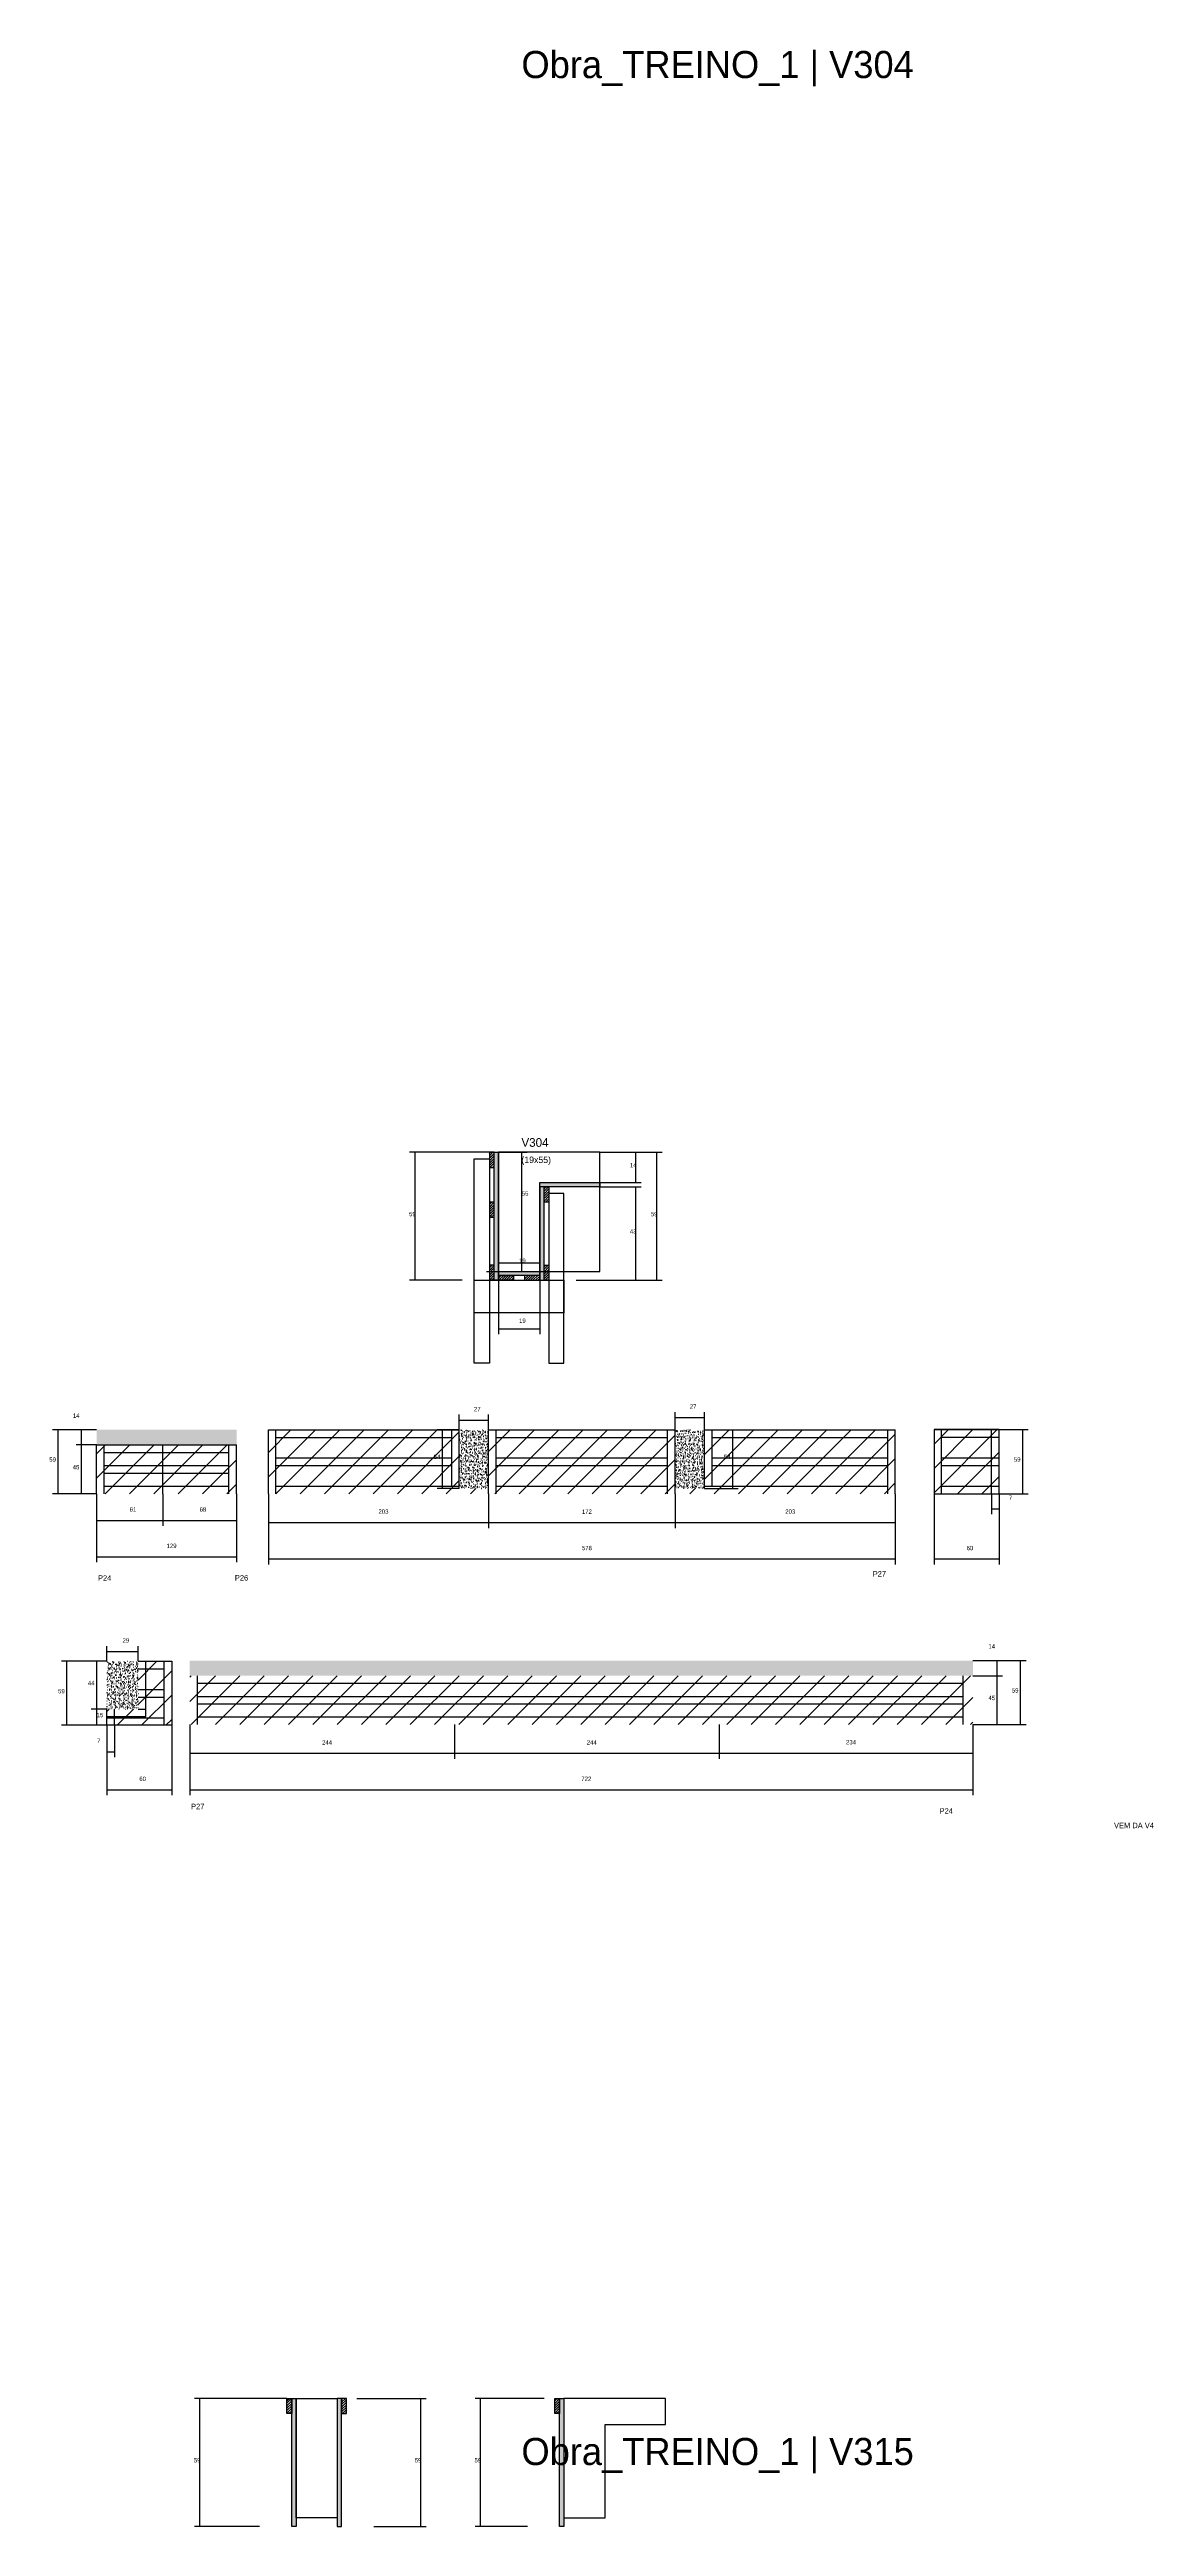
# Model space of a CAD drawing. Header units: metres. Extents: x -65046 to 21926, y -45195 to 1016.
# Drawn here: x 5965 to 6982, y -1267 to 1016 of the extents above; entities that cross this region are included whole.
import ezdxf

# ---------------------------------------------------------------- set-up
doc = ezdxf.new("R2010")
doc.units = ezdxf.units.M
for name, color, linetype in [('CONCRETO', 251, 'Continuous'), ('COTA', 241, 'Continuous'), ('Hachura', 253, 'Continuous'), ('LABEL_ID', 3, 'Continuous'), ('Madeira', 126, 'Continuous'), ('NOMENCLATURA', 7, 'Continuous'), ('Painéis', 200, 'Continuous'), ('REAPROVEITAMENTO', 251, 'Continuous'), ('SARR_2.2x7', 40, 'Continuous'), ('SARR_3.5x7', 81, 'Continuous'), ('Texto Seção', 7, 'Continuous')]:
    doc.layers.add(name, color=color, linetype=linetype)

msp = doc.modelspace()

# ---------------------------------------------------------------- hatches: boundary and pattern name
at = {"layer": 'COTA'}
h = msp.add_hatch(dxfattribs=at)
h.set_pattern_fill('AR-CONC', scale=0.03)
h.paths.add_polyline_path([(6137.3, -255.8), (6008.3, -255.8), (6008.3, -255.8), (6008.3, -269.8), (6008.3, -269.8), (6137.3, -269.8), (6137.3, -269.8), (6137.3, -255.8)])
h = msp.add_hatch(dxfattribs=at)
h.set_pattern_fill('AR-CONC', scale=0.03)
h.paths.add_polyline_path([(6369.7, -255.8), (6342.7, -255.8), (6342.7, -309.8), (6369.7, -309.8)])
h = msp.add_hatch(dxfattribs=at)
h.set_pattern_fill('AR-CONC', scale=0.03)
h.paths.add_polyline_path([(6568.7, -258), (6568.7, -255.8), (6541.7, -255.8), (6541.7, -309.8), (6568.7, -309.8)])
h = msp.add_hatch(dxfattribs=at)
h.set_pattern_fill('AR-CONC', scale=0.03)
h.paths.add_polyline_path([(6046.7, -469.2), (6017.7, -469.2), (6017.7, -513.2), (6046.7, -513.2)])
h = msp.add_hatch(dxfattribs=at)
h.set_pattern_fill('AR-CONC', scale=0.03)
h.paths.add_polyline_path([(6816.2, -468.5), (6816.2, -482.5), (6816.2, -482.5), (6094.2, -482.5), (6094.2, -482.5), (6094.2, -468.5), (6094.2, -468.5), (6816.2, -468.5)])
at = {"layer": 'Hachura'}
h = msp.add_hatch(dxfattribs=at)
h.set_pattern_fill('ANSI31', scale=0.5)
h.paths.add_polyline_path([(6370.4, -14), (6374.8, -14), (6374.8, -14), (6374.8, 0), (6374.8, 0), (6370.4, 0), (6370.4, 0), (6370.4, -14)])
h = msp.add_hatch(color=8, dxfattribs=at)
h.dxf.hatch_style = 1
h.paths.add_polyline_path([(6374.8, 0), (6378.8, 0), (6378.8, 0), (6378.8, -118), (6378.8, -118), (6374.8, -118), (6374.8, -118), (6374.8, 0)])
h = msp.add_hatch(color=8, dxfattribs=at)
h.dxf.hatch_style = 1
h.paths.add_polyline_path([(6416.8, -32), (6416.8, -28), (6416.8, -28), (6472.4, -28), (6472.4, -28), (6472.4, -32), (6472.4, -32), (6416.8, -32)])
h = msp.add_hatch(color=8, dxfattribs=at)
h.dxf.hatch_style = 1
h.paths.add_polyline_path([(6420.8, -32), (6416.8, -32), (6416.8, -32), (6416.8, -118), (6416.8, -118), (6420.8, -118), (6420.8, -118), (6420.8, -32)])
h = msp.add_hatch(dxfattribs=at)
h.set_pattern_fill('ANSI31', scale=0.5)
h.paths.add_polyline_path([(6425.2, -46), (6420.8, -46), (6420.8, -46), (6420.8, -32), (6420.8, -32), (6425.2, -32), (6425.2, -32), (6425.2, -46)])
h = msp.add_hatch(dxfattribs=at)
h.set_pattern_fill('ANSI31', scale=0.5)
h.paths.add_polyline_path([(6370.4, -59.9), (6374.8, -59.9), (6374.8, -59.9), (6374.8, -45.9), (6374.8, -45.9), (6370.4, -45.9), (6370.4, -45.9), (6370.4, -59.9)])
h = msp.add_hatch(dxfattribs=at)
h.set_pattern_fill('ANSI31', scale=0.5)
h.paths.add_polyline_path([(6370.4, -118), (6374.8, -118), (6374.8, -118), (6374.8, -104), (6374.8, -104), (6370.4, -104), (6370.4, -104), (6370.4, -118)])
h = msp.add_hatch(color=8, dxfattribs=at)
h.dxf.hatch_style = 1
h.paths.add_polyline_path([(6378.8, -113.6), (6378.8, -110), (6378.8, -110), (6416.8, -110), (6416.8, -110), (6416.8, -113.6), (6416.8, -113.6), (6378.8, -113.6)])
h = msp.add_hatch(dxfattribs=at)
h.set_pattern_fill('ANSI31', scale=0.5)
h.paths.add_polyline_path([(6378.8, -118), (6378.8, -113.6), (6378.8, -113.6), (6392.8, -113.6), (6392.8, -113.6), (6392.8, -118), (6392.8, -118), (6378.8, -118)])
h = msp.add_hatch(dxfattribs=at)
h.set_pattern_fill('ANSI31', scale=0.5)
h.paths.add_polyline_path([(6416.8, -118), (6416.8, -113.6), (6416.8, -113.6), (6402.8, -113.6), (6402.8, -113.6), (6402.8, -118), (6402.8, -118), (6416.8, -118)])
h = msp.add_hatch(dxfattribs=at)
h.set_pattern_fill('ANSI31', scale=0.5)
h.paths.add_polyline_path([(6425.2, -118), (6420.8, -118), (6420.8, -118), (6420.8, -104), (6420.8, -104), (6425.2, -104), (6425.2, -104), (6425.2, -118)])
h = msp.add_hatch(dxfattribs=at)
h.set_pattern_fill('ANSI31', scale=0.5)
h.paths.add_polyline_path([(6188.2, -1162.6), (6183.8, -1162.6), (6183.8, -1162.6), (6183.8, -1148.6), (6183.8, -1148.6), (6188.2, -1148.6), (6188.2, -1148.6), (6188.2, -1162.6)])
h = msp.add_hatch(color=8, dxfattribs=at)
h.dxf.hatch_style = 1
h.paths.add_polyline_path([(6188.2, -1148.6), (6192.2, -1148.6), (6192.2, -1148.6), (6192.2, -1266.6), (6192.2, -1266.6), (6188.2, -1266.6), (6188.2, -1266.6), (6188.2, -1148.6)])
h = msp.add_hatch(color=8, dxfattribs=at)
h.dxf.hatch_style = 1
h.paths.add_polyline_path([(6234.2, -1148.6), (6230.2, -1148.6), (6230.2, -1148.6), (6230.2, -1266.6), (6230.2, -1266.6), (6234.2, -1266.6), (6234.2, -1266.6), (6234.2, -1148.6)])
h = msp.add_hatch(dxfattribs=at)
h.set_pattern_fill('ANSI31', scale=0.5)
h.paths.add_polyline_path([(6234.2, -1162.6), (6238.6, -1162.6), (6238.6, -1162.6), (6238.6, -1148.6), (6238.6, -1148.6), (6234.2, -1148.6), (6234.2, -1148.6), (6234.2, -1162.6)])
h = msp.add_hatch(dxfattribs=at)
h.set_pattern_fill('ANSI31', scale=0.5)
h.paths.add_polyline_path([(6435.1, -1162.6), (6430.7, -1162.6), (6430.7, -1162.6), (6430.7, -1148.6), (6430.7, -1148.6), (6435.1, -1148.6), (6435.1, -1148.6), (6435.1, -1162.6)])
h = msp.add_hatch(color=8, dxfattribs=at)
h.dxf.hatch_style = 1
h.paths.add_polyline_path([(6435.1, -1148.6), (6439.1, -1148.6), (6439.1, -1148.6), (6439.1, -1266.6), (6439.1, -1266.6), (6435.1, -1266.6), (6435.1, -1266.6), (6435.1, -1148.6)])
at = {"layer": 'REAPROVEITAMENTO'}
h = msp.add_hatch(dxfattribs=at)
h.set_pattern_fill('ANSI31', scale=5)
h.paths.add_polyline_path([(6137.3, -314.8), (6137.3, -269.8), (6137.3, -269.8), (6008.3, -269.8), (6008.3, -269.8), (6008.3, -314.8), (6008.3, -314.8), (6137.3, -314.8)])
h = msp.add_hatch(dxfattribs=at)
h.set_pattern_fill('ANSI31', scale=5)
h.paths.add_polyline_path([(6369.7, -309.8), (6342.7, -309.8), (6342.7, -309.8), (6342.7, -255.8), (6342.7, -255.8), (6166.7, -255.8), (6166.7, -255.8), (6166.7, -314.8), (6166.7, -314.8), (6369.7, -314.8), (6369.7, -314.8), (6369.7, -309.8)])
h = msp.add_hatch(dxfattribs=at)
h.set_pattern_fill('ANSI31', scale=5)
h.paths.add_polyline_path([(6541.7, -314.8), (6541.7, -255.8), (6541.7, -255.8), (6369.7, -255.8), (6369.7, -255.8), (6369.7, -314.8), (6369.7, -314.8), (6541.7, -314.8)])
h = msp.add_hatch(dxfattribs=at)
h.set_pattern_fill('ANSI31', scale=5)
h.paths.add_polyline_path([(6568.7, -309.8), (6541.7, -309.8), (6541.7, -309.8), (6541.7, -314.8), (6541.7, -314.8), (6744.7, -314.8), (6744.7, -314.8), (6744.7, -255.8), (6744.7, -255.8), (6568.7, -255.8), (6568.7, -255.8), (6568.7, -309.8)])
h = msp.add_hatch(dxfattribs=at)
h.set_pattern_fill('ANSI31', scale=5)
h.paths.add_polyline_path([(6840.4, -314.7), (6840.4, -255.7), (6840.4, -255.7), (6780.4, -255.7), (6780.4, -255.7), (6780.4, -314.7), (6780.4, -314.7), (6840.4, -314.7)])
h = msp.add_hatch(dxfattribs=at)
h.set_pattern_fill('ANSI31', scale=5)
h.paths.add_polyline_path([(6046.7, -469.2), (6046.7, -513.2), (6046.7, -513.2), (6017.7, -513.2), (6017.7, -513.2), (6017.7, -528.2), (6017.7, -528.2), (6077.7, -528.2), (6077.7, -528.2), (6077.7, -469.2), (6077.7, -469.2), (6046.7, -469.2)])
h = msp.add_hatch(dxfattribs=at)
h.set_pattern_fill('ANSI31', scale=5)
h.paths.add_polyline_path([(6816.2, -527.5), (6816.2, -482.5), (6816.2, -482.5), (6094.2, -482.5), (6094.2, -482.5), (6094.2, -527.5), (6094.2, -527.5), (6816.2, -527.5)])

# ---------------------------------------------------------------- linework, layer by layer
at = {"layer": 'CONCRETO'}
for points in [[(6472.4, -28), (6472.4, 0), (6378.8, 0), (6378.8, -28), (6378.8, -28), (6378.8, -110), (6416.8, -110), (6416.8, -28)], [(6378.8, -110), (6472.4, -110), (6472.4, 0), (6378.8, 0)], [(6192.2, -1148.6), (6192.2, -1148.6), (6230.2, -1148.6), (6230.2, -1176.6), (6230.2, -1176.6), (6230.2, -1258.6), (6192.2, -1258.6), (6192.2, -1148.6)], [(6532.7, -1172.6), (6532.7, -1148.6), (6439.1, -1148.6), (6439.1, -1176.6), (6439.1, -1176.6), (6439.1, -1258.6), (6477.1, -1258.6), (6477.1, -1172.6)]]:
    msp.add_lwpolyline(points, close=True, dxfattribs=at)
at = {"layer": 'COTA'}
for p, q in [((6370.4, 0), (6296.9, 0)), ((6301.9, -118), (6301.9, 0)), ((6370.4, 0), (6405.3, 0)), ((6400.3, -110), (6400.3, 0)), ((6472.4, 0), (6529.8, 0)), ((6472.4, 0), (6510.5, 0)), ((6505.5, -28), (6505.5, 0)), ((6524.8, -118), (6524.8, 0)), ((6472.4, -28), (6510.5, -28)), ((6472.4, -32), (6510.5, -32)), ((6505.5, -118), (6505.5, -32)), ((6367.8, -110), (6405.3, -110)), ((6378.8, -118), (6378.8, -97)), ((6378.8, -102), (6416.8, -102)), ((6416.8, -118), (6416.8, -97)), ((6345.2, -118), (6296.9, -118)), ((6378.8, -118), (6378.8, -167.8)), ((6416.8, -118), (6416.8, -167.8)), ((6450.4, -118), (6529.8, -118)), ((6450.4, -118), (6510.5, -118)), ((6378.8, -162.8), (6416.8, -162.8)), ((6342.7, -255.8), (6342.7, -241.8)), ((6342.7, -246.8), (6369.7, -246.8)), ((6369.7, -255.8), (6369.7, -241.8)), ((6541.7, -255.8), (6541.7, -239.5)), ((6541.7, -244.5), (6568.7, -244.5)), ((6568.7, -255.8), (6568.7, -239.5)), ((6008.3, -255.8), (5967.8, -255.8)), ((5972.8, -314.8), (5972.8, -255.8)), ((6008.3, -255.8), (5989.4, -255.8)), ((6008.3, -269.8), (5989.4, -269.8)), ((6008.3, -269.8), (5989.4, -269.8)), ((5994.4, -269.8), (5994.4, -255.8)), ((5994.4, -314.8), (5994.4, -269.8)), ((6342.7, -255.8), (6322.3, -255.8)), ((6327.3, -309.8), (6327.3, -255.8)), ((6568.7, -255.8), (6599.8, -255.8)), ((6594.8, -309.8), (6594.8, -255.8)), ((6840.4, -255.7), (6867.1, -255.7)), ((6862.1, -314.7), (6862.1, -255.7)), ((6008.3, -314.8), (5967.8, -314.8)), ((6008.3, -314.8), (5989.4, -314.8)), ((6008.3, -314.8), (6008.3, -344.4)), ((6008.3, -314.8), (6008.3, -377.9)), ((6069.3, -314.8), (6069.3, -344.4)), ((6069.3, -314.8), (6069.3, -344.4)), ((6137.3, -314.8), (6137.3, -344.4)), ((6137.3, -314.8), (6137.3, -377.9)), ((6166.7, -314.8), (6166.7, -346.4)), ((6166.7, -314.8), (6166.7, -379.9)), ((6342.7, -309.8), (6322.3, -309.8)), ((6369.7, -314.8), (6369.7, -346.4)), ((6369.7, -314.8), (6369.7, -346.4)), ((6541.7, -314.8), (6541.7, -346.4)), ((6541.7, -314.8), (6541.7, -346.4)), ((6568.7, -309.8), (6599.8, -309.8)), ((6744.7, -314.8), (6744.7, -346.4)), ((6744.7, -314.8), (6744.7, -379.9)), ((6780.4, -314.7), (6780.4, -379.9)), ((6833.4, -314.7), (6833.4, -333.6)), ((6840.4, -314.7), (6840.4, -333.6)), ((6840.4, -314.7), (6867.1, -314.7)), ((6840.4, -314.7), (6840.4, -379.9)), ((6008.3, -339.4), (6069.3, -339.4)), ((6069.3, -339.4), (6137.3, -339.4)), ((6166.7, -341.4), (6369.7, -341.4)), ((6369.7, -341.4), (6541.7, -341.4)), ((6541.7, -341.4), (6744.7, -341.4)), ((6833.4, -328.6), (6840.4, -328.6)), ((6008.3, -372.9), (6137.3, -372.9)), ((6166.7, -374.9), (6744.7, -374.9)), ((6780.4, -374.9), (6840.4, -374.9)), ((6017.7, -469.2), (6017.7, -455.1)), ((6046.7, -469.2), (6046.7, -455.1)), ((6017.7, -469.2), (5976, -469.2)), ((5981, -528.2), (5981, -469.2)), ((6017.7, -469.2), (6003.4, -469.2)), ((6008.4, -513.2), (6008.4, -469.2)), ((6017.7, -460.1), (6046.7, -460.1)), ((6816.2, -468.5), (6843.6, -468.5)), ((6816.2, -468.5), (6865.2, -468.5)), ((6838.6, -482.5), (6838.6, -468.5)), ((6860.2, -527.5), (6860.2, -468.5)), ((6816.2, -482.5), (6843.6, -482.5)), ((6816.2, -482.5), (6843.6, -482.5)), ((6838.6, -527.5), (6838.6, -482.5)), ((6017.7, -513.2), (6003.4, -513.2)), ((6017.7, -513.2), (6003.4, -513.2)), ((6008.4, -528.2), (6008.4, -513.2)), ((6017.7, -528.2), (5976, -528.2)), ((6017.7, -528.2), (6003.4, -528.2)), ((6017.7, -528.2), (6017.7, -557.6)), ((6017.7, -528.2), (6017.7, -592.6)), ((6024.7, -528.2), (6024.7, -557.6)), ((6077.7, -528.2), (6077.7, -592.6)), ((6094.2, -527.5), (6094.2, -559)), ((6094.2, -527.5), (6094.2, -592.6)), ((6338.2, -527.5), (6338.2, -559)), ((6338.2, -527.5), (6338.2, -559)), ((6582.2, -527.5), (6582.2, -559)), ((6582.2, -527.5), (6582.2, -559)), ((6816.2, -527.5), (6816.2, -559)), ((6816.2, -527.5), (6816.2, -592.6)), ((6816.2, -527.5), (6843.6, -527.5)), ((6816.2, -527.5), (6865.2, -527.5)), ((6017.7, -552.6), (6024.7, -552.6)), ((6094.2, -554), (6338.2, -554)), ((6338.2, -554), (6582.2, -554)), ((6582.2, -554), (6816.2, -554)), ((6017.7, -587.6), (6077.7, -587.6)), ((6094.2, -587.6), (6816.2, -587.6)), ((6183.8, -1148.6), (6098.5, -1148.6)), ((6103.5, -1266.6), (6103.5, -1148.6)), ((6248.2, -1148.6), (6312.1, -1148.6)), ((6307.1, -1266.6), (6307.1, -1148.6)), ((6421.1, -1148.6), (6357.2, -1148.6)), ((6362.2, -1266.6), (6362.2, -1148.6)), ((6158.6, -1266.6), (6098.5, -1266.6)), ((6263.8, -1266.6), (6312.1, -1266.6)), ((6405.5, -1266.6), (6357.2, -1266.6))]:
    msp.add_line(p, q, dxfattribs=at)
at = {"layer": 'Madeira'}
for points in [[(6370.4, -14), (6374.8, -14), (6374.8, 0), (6370.4, 0)], [(6425.2, -46), (6420.8, -46), (6420.8, -32), (6425.2, -32)], [(6370.4, -59.9), (6374.8, -59.9), (6374.8, -45.9), (6370.4, -45.9)], [(6370.4, -118), (6374.8, -118), (6374.8, -104), (6370.4, -104)], [(6378.8, -118), (6378.8, -113.6), (6392.8, -113.6), (6392.8, -118)], [(6416.8, -118), (6416.8, -113.6), (6402.8, -113.6), (6402.8, -118)], [(6425.2, -118), (6420.8, -118), (6420.8, -104), (6425.2, -104)], [(6188.2, -1162.6), (6183.8, -1162.6), (6183.8, -1148.6), (6188.2, -1148.6)], [(6234.2, -1162.6), (6238.6, -1162.6), (6238.6, -1148.6), (6234.2, -1148.6)], [(6435.1, -1162.6), (6430.7, -1162.6), (6430.7, -1148.6), (6435.1, -1148.6)]]:
    msp.add_lwpolyline(points, close=True, dxfattribs=at)
at = {"layer": 'Painéis'}
for p, q in [((6378.8, -118), (6378.8, 0)), ((6416.8, -28), (6472.4, -28)), ((6416.8, -32), (6416.8, -28)), ((6416.8, -118), (6416.8, -32)), ((6416.8, -118), (6416.8, -32)), ((6472.4, -32), (6472.4, -28)), ((6378.8, -110), (6416.8, -110)), ((6378.8, -113.6), (6378.8, -110)), ((6416.8, -113.6), (6416.8, -110)), ((6008.3, -269.8), (6137.3, -269.8)), ((6008.3, -314.8), (6008.3, -269.8)), ((6069.3, -314.8), (6069.3, -269.8)), ((6137.3, -314.8), (6137.3, -269.8)), ((6166.7, -255.8), (6342.7, -255.8)), ((6166.7, -314.8), (6166.7, -255.8)), ((6342.7, -309.8), (6342.7, -255.8)), ((6369.7, -255.8), (6541.7, -255.8)), ((6369.7, -314.8), (6369.7, -255.8)), ((6541.7, -314.8), (6541.7, -255.8)), ((6568.7, -255.8), (6744.7, -255.8)), ((6568.7, -309.8), (6568.7, -255.8)), ((6744.7, -314.8), (6744.7, -255.8)), ((6780.4, -255.7), (6840.4, -255.7)), ((6840.4, -314.7), (6840.4, -255.7))]:
    msp.add_line(p, q, dxfattribs=at)
for points in [[(6374.8, 0), (6378.8, 0), (6378.8, -118), (6374.8, -118)], [(6416.8, -32), (6416.8, -28), (6472.4, -28), (6472.4, -32)], [(6420.8, -32), (6416.8, -32), (6416.8, -118), (6420.8, -118)], [(6378.8, -113.6), (6378.8, -110), (6416.8, -110), (6416.8, -113.6)], [(6780.4, -314.7), (6840.4, -314.7), (6840.4, -255.7), (6780.4, -255.7)], [(6188.2, -1148.6), (6192.2, -1148.6), (6192.2, -1266.6), (6188.2, -1266.6)], [(6234.2, -1148.6), (6230.2, -1148.6), (6230.2, -1266.6), (6234.2, -1266.6)], [(6435.1, -1148.6), (6439.1, -1148.6), (6439.1, -1266.6), (6435.1, -1266.6)]]:
    msp.add_lwpolyline(points, close=True, dxfattribs=at)
msp.add_lwpolyline([(6046.7, -469.2), (6077.7, -469.2), (6077.7, -528.2), (6017.7, -528.2), (6017.7, -513.2)], dxfattribs=at)
at = {"layer": 'SARR_2.2x7'}
for p, q in [((6015.3, -314.8), (6015.3, -269.8)), ((6130.3, -314.8), (6130.3, -269.8)), ((6173.7, -314.8), (6173.7, -255.8)), ((6173.7, -262.8), (6335.7, -262.8)), ((6335.7, -307.8), (6335.7, -255.8)), ((6376.7, -314.8), (6376.7, -255.8)), ((6376.7, -262.8), (6534.7, -262.8)), ((6534.7, -314.8), (6534.7, -255.8)), ((6575.7, -307.8), (6575.7, -255.8)), ((6575.7, -262.8), (6737.7, -262.8)), ((6737.7, -314.8), (6737.7, -255.8)), ((6787.4, -314.7), (6787.4, -255.7)), ((6787.4, -262.7), (6840.4, -262.7)), ((6833.4, -314.7), (6833.4, -255.7)), ((6015.3, -276.8), (6069.3, -276.8)), ((6015.3, -288.8), (6069.3, -288.8)), ((6015.3, -295.8), (6069.3, -295.8)), ((6069.3, -276.8), (6130.3, -276.8)), ((6069.3, -288.8), (6130.3, -288.8)), ((6069.3, -295.8), (6130.3, -295.8)), ((6173.7, -281.8), (6335.7, -281.8)), ((6173.7, -288.8), (6335.7, -288.8)), ((6376.7, -281.8), (6534.7, -281.8)), ((6376.7, -288.8), (6534.7, -288.8)), ((6575.7, -281.8), (6737.7, -281.8)), ((6575.7, -288.8), (6737.7, -288.8)), ((6787.4, -281.7), (6840.4, -281.7)), ((6787.4, -288.7), (6840.4, -288.7)), ((6015.3, -307.8), (6069.3, -307.8)), ((6069.3, -307.8), (6130.3, -307.8)), ((6173.7, -307.8), (6342.7, -307.8)), ((6376.7, -307.8), (6534.7, -307.8)), ((6568.7, -307.8), (6737.7, -307.8)), ((6787.4, -307.7), (6840.4, -307.7)), ((6046.7, -476.2), (6070.7, -476.2)), ((6053.7, -513.2), (6053.7, -469.2)), ((6070.7, -528.2), (6070.7, -469.2)), ((6046.7, -495.2), (6070.7, -495.2)), ((6046.7, -502.2), (6070.7, -502.2)), ((6101.2, -527.5), (6101.2, -482.5)), ((6101.2, -489.5), (6338.2, -489.5)), ((6101.2, -501.5), (6338.2, -501.5)), ((6338.2, -489.5), (6582.2, -489.5)), ((6338.2, -501.5), (6582.2, -501.5)), ((6582.2, -489.5), (6807.2, -489.5)), ((6582.2, -501.5), (6807.2, -501.5)), ((6807.2, -527.5), (6807.2, -482.5)), ((6017.7, -520.2), (6053.7, -520.2)), ((6017.7, -521.2), (6070.7, -521.2)), ((6024.7, -528.2), (6024.7, -513.2)), ((6046.7, -513.2), (6053.7, -513.2)), ((6053.7, -520.2), (6053.7, -513.2)), ((6101.2, -508.5), (6338.2, -508.5)), ((6101.2, -520.5), (6338.2, -520.5)), ((6338.2, -508.5), (6582.2, -508.5)), ((6338.2, -520.5), (6582.2, -520.5)), ((6582.2, -508.5), (6807.2, -508.5)), ((6582.2, -520.5), (6807.2, -520.5))]:
    msp.add_line(p, q, dxfattribs=at)
at = {"layer": 'SARR_3.5x7'}
for points in [[(6356.4, -6), (6370.4, -6), (6370.4, -194.5), (6356.4, -194.5)], [(6439.2, -38), (6425.2, -38), (6425.2, -194.5), (6439.2, -194.5)], [(6356.4, -118), (6439.2, -118), (6439.2, -148.1), (6356.4, -148.1)]]:
    msp.add_lwpolyline(points, close=True, dxfattribs=at)

# ---------------------------------------------------------------- texts
at = {"layer": 'COTA'}
for s, p in [('14', (6500, -14)), ('55', (6400.3, -40)), ('59', (6296.4, -59)), ('59', (6519.3, -59)), ('43', (6500, -75)), ('19', (6397.8, -102)), ('19', (6397.8, -157.3)), ('14', (5986.4, -244.8)), ('27', (6356.2, -238.8)), ('27', (6555.2, -236.4)), ('59', (5964.7, -285.3)), ('45', (5986.3, -292.3)), ('54', (6319.1, -282.8)), ('54', (6586.7, -282.8)), ('59', (6854, -285.2)), ('7', (6849.3, -320.5)), ('61', (6038.8, -331.3)), ('68', (6103.3, -331.3)), ('203', (6268.2, -333.2)), ('172', (6455.7, -333.3)), ('203', (6643.2, -333.2)), ('129', (6072.8, -364.8)), ('578', (6455.7, -366.8)), ('60', (6810.4, -366.8)), ('29', (6032.2, -452)), ('14', (6830.5, -457.4)), ('59', (5972.8, -498.7)), ('44', (6000.3, -491.2)), ('45', (6830.5, -505)), ('59', (6852.1, -498)), ('15', (6008.4, -520.7)), ('7', (6008.8, -544.5)), ('244', (6216.2, -546)), ('244', (6460.2, -546)), ('234', (6699.2, -545.8)), ('60', (6047.7, -579.5)), ('722', (6455.2, -579.5)), ('59', (6098, -1207.6)), ('59', (6301.6, -1207.6)), ('59', (6356.7, -1207.6))]:
    msp.add_text(s, height=4, dxfattribs=at).set_placement(p)
at = {"layer": 'LABEL_ID'}
for s, p in [('Obra_TREINO_1 | V304', (6400, 990)), ('Obra_TREINO_1 | V315', (6400, -1210))]:
    msp.add_text(s, height=25, dxfattribs=at).set_placement(p)
at = {"layer": 'NOMENCLATURA'}
for s, p in [('P27', (6723.9, -391.1)), ('P24', (6009.6, -394.9)), ('P26', (6135.8, -394.8)), ('P27', (6095.4, -605.5)), ('P24', (6785.5, -609.6))]:
    msp.add_text(s, height=5, dxfattribs=at).set_placement(p)
at = {"layer": 'Texto Seção'}
for s, height, p in [('V304', 8, (6400, 5)), ('(19x55)', 6, (6400, -10)), ('VEM DA V4', 5, (6946.3, -623))]:
    msp.add_text(s, height=height, dxfattribs=at).set_placement(p)

doc.saveas('drawing.dxf')
